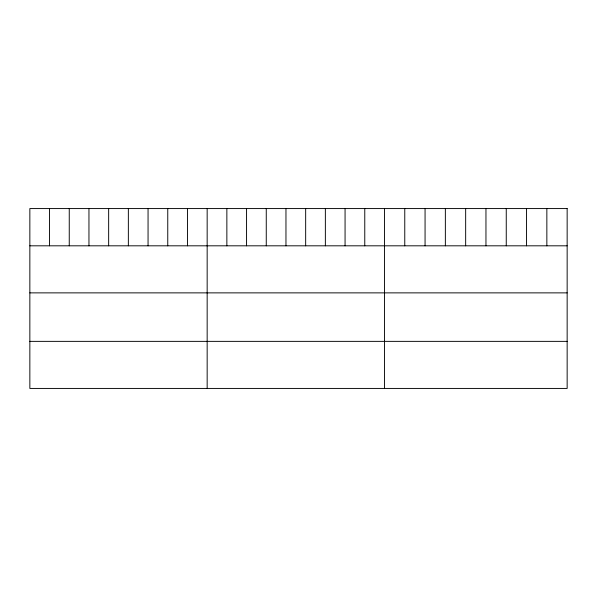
<?xml version="1.0" encoding="UTF-8"?>
<svg xmlns="http://www.w3.org/2000/svg" width="597" height="597" viewBox="0 0 597 597"><rect width="100%" height="100%" fill="white"/><g stroke="black" fill="none" stroke-linecap="round" stroke-linejoin="round"><path stroke-width="0.9" d="M29.85 245.815L567.15 245.815M29.85 292.873L567.15 292.873M29.85 341.365L567.15 341.365M546.852 208.569L546.852 245.815M526.554 208.569L526.554 245.815M506.256 208.569L506.256 245.815M485.958 208.569L485.958 245.815M465.66 208.569L465.66 245.815M445.362 208.569L445.362 245.815M425.064 208.569L425.064 245.815M404.766 208.569L404.766 245.815M384.468 208.569L384.468 388.431M364.767 208.569L364.767 245.815M345.066 208.569L345.066 245.815M325.365 208.569L325.365 245.815M305.664 208.569L305.664 245.815M285.963 208.569L285.963 245.815M266.262 208.569L266.262 245.815M246.561 208.569L246.561 245.815M226.86 208.569L226.86 245.815M207.159 208.569L207.159 388.431M187.458 208.569L187.458 245.815M167.757 208.569L167.757 245.815M148.056 208.569L148.056 245.815M128.355 208.569L128.355 245.815M108.654 208.569L108.654 245.815M88.953 208.569L88.953 245.815M69.252 208.569L69.252 245.815M49.551 208.569L49.551 245.815M567.15 208.569L29.85 208.569L29.85 388.431L567.15 388.431L567.15 208.569"/></g></svg>
